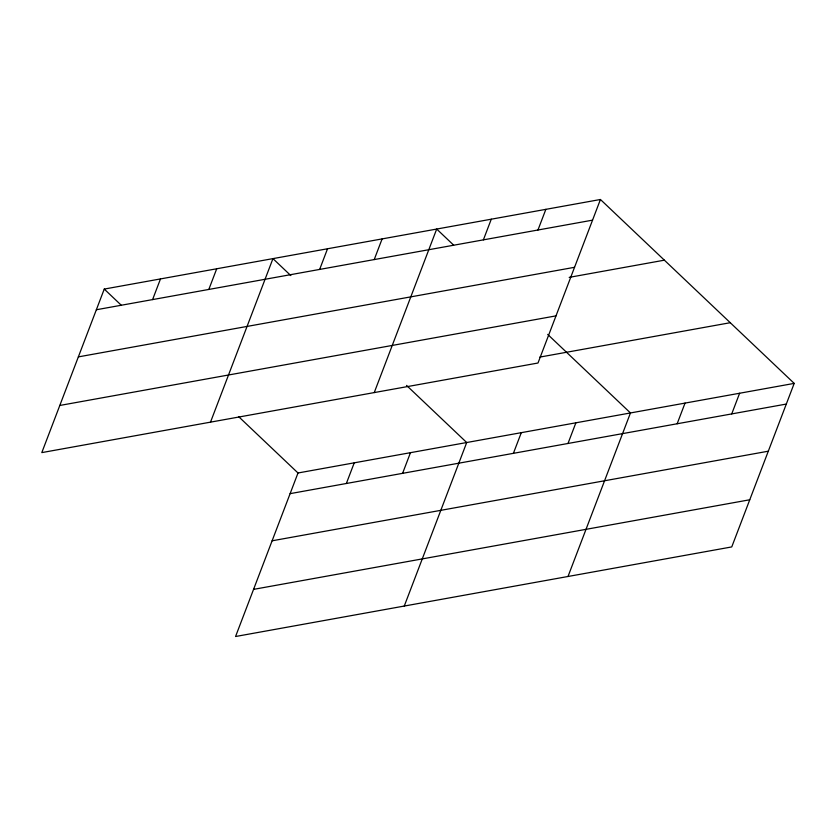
<?xml version="1.0" encoding="UTF-8"?>
<svg xmlns="http://www.w3.org/2000/svg" width="836" height="836" viewBox="0 0 836 836"><rect width="100%" height="100%" fill="white"/><g stroke="black" fill="none" stroke-linecap="round" stroke-linejoin="round"><path stroke-width="1.25" d="M600.436 199.49L104.249 289.078L41.8 452.61L537.997 363.012L600.436 199.49L794.2 383.39L731.751 546.922L235.564 636.51L298.003 472.988L794.2 383.39M152.591 299.591L160.481 278.931M208.822 289.434L216.712 268.774M210.505 422.149L272.954 258.617L290.813 275.577M319.645 269.432L327.534 248.762M374.225 259.568L382.115 238.908M374.246 392.575L436.695 229.054L453.624 245.115M346.355 483.49L354.245 462.83M483.386 239.859L491.275 219.199M402.586 473.343L410.476 452.673M537.966 230.004L545.856 209.345M404.269 606.048L466.707 442.526L406.536 385.406M513.398 453.331L521.298 432.672M567.989 443.477L575.879 422.817M568.01 576.485L630.459 412.963L547.695 334.4M677.15 423.768L685.039 403.098M731.73 413.914L739.62 393.244M96.359 309.748L592.546 220.15M78.354 356.888L574.541 267.301M569.18 277.364L664.38 260.174M59.805 405.46L555.992 315.872M539.857 357.087L730.256 322.706M290.113 493.648L786.31 404.06M272.118 540.798L768.305 451.2M253.569 589.37L749.756 499.771M104.249 289.078L121.168 305.14M238.762 416.756L298.003 472.988"/></g></svg>
